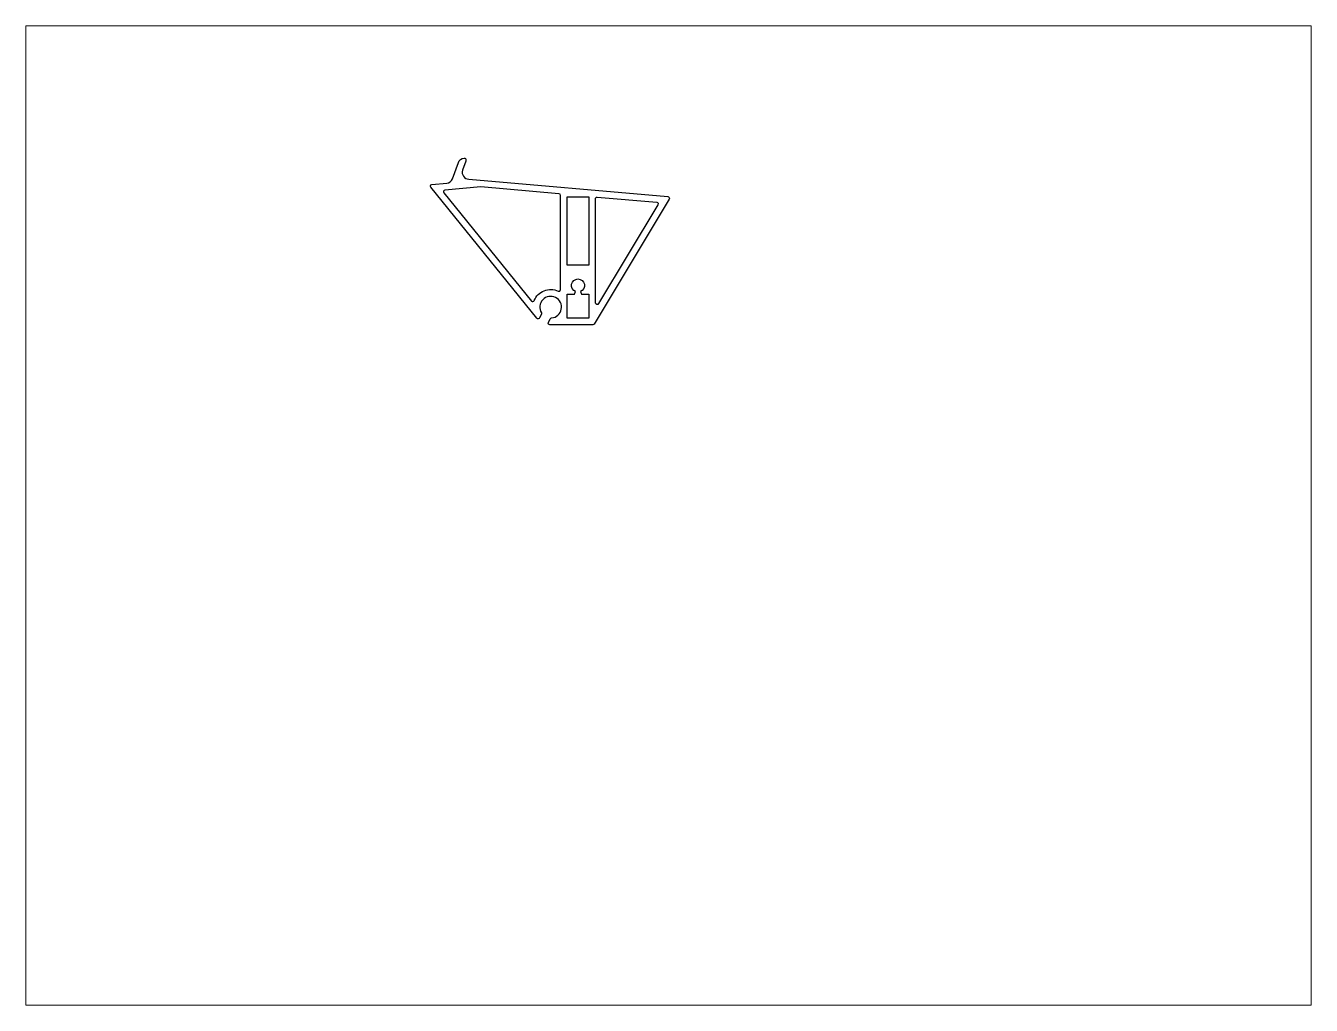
# Paper-space layout 'Layout1' of a CAD drawing. Extents: x 27 to 240, y 20 to 183.
# The model-space entities are those that its viewports show. They can reach past a viewport. Long polylines and large blocks are cut down to what shows.
import ezdxf

# ---------------------------------------------------------------- set-up
doc = ezdxf.new("R2010")
doc.units = 0
doc.header["$LTSCALE"] = 15
doc.layers.get('0').update_dxf_attribs({"linetype": 'CONTINUOUS'})

msp = doc.modelspace()

# ---------------------------------------------------------------- linework, layer by layer
at = {"color": 0, "linetype": 'CONTINUOUS', "ltscale": 0.05}
for points in [[(150.99, 189.49), (119.16, 228.79, -0.606815), (119.5, 229.61), (123.96, 230, 0.291473), (125.67, 231.31), (127.45, 236.2, -0.300141), (129.22, 237.51, -0.43053), (129.74, 237.01), (129.74, 236.75, -0.087489), (129.71, 236.57), (128.74, 233.89, 0.520567), (130.61, 231.21), (190.32, 225.98, -0.554914), (190.71, 225.23), (168.19, 187.75, -0.263278), (167.76, 187.51), (154.95, 187.51, -0.560027), (154.5, 188.23), (155.05, 189.3, -0.257543), (155.45, 189.57, 3.461072), (152.36, 191.14, -0.257543), (152.37, 190.66), (151.82, 189.57, -0.542956)], [(149.38, 194.65, 0.572381), (150.23, 194.78, -0.430312), (157.39, 197.61, 0.548545), (158.1, 198.06), (158.1, 226.33, 0.388879), (157.65, 226.83), (134.17, 228.89), (123.42, 227.95, 0.600861), (123.08, 227.13)], [(187.35, 223.51), (169.53, 193.86, -0.760418), (168.6, 194.12), (168.6, 225.33, -0.440011), (169.15, 225.83), (186.96, 224.27, -0.554309)], [(164.06, 197.49), (164.42, 196.71), (166.6, 196.71), (166.6, 189.51), (160.1, 189.51), (160.1, 196.71), (162.28, 196.71), (162.64, 197.49, -5.32492)]]:
    msp.add_lwpolyline(points, format="xyb", close=True, dxfattribs=at)
msp.add_lwpolyline([(166.6, 225.91), (166.6, 205.41), (160.1, 205.41), (160.1, 225.91)], close=True, dxfattribs=at)

psp = doc.layouts.get("Layout1")

# ---------------------------------------------------------------- viewports
at = {"layer": '0', "color": 0, "linetype": 'BYBLOCK', "ltscale": 0.05}
psp.add_viewport(center=(133.35, 101.6), size=(213.36, 162.56), view_center_point=(190.51, 130.3), view_height=293.8955, dxfattribs=at)

doc.saveas('drawing.dxf')
